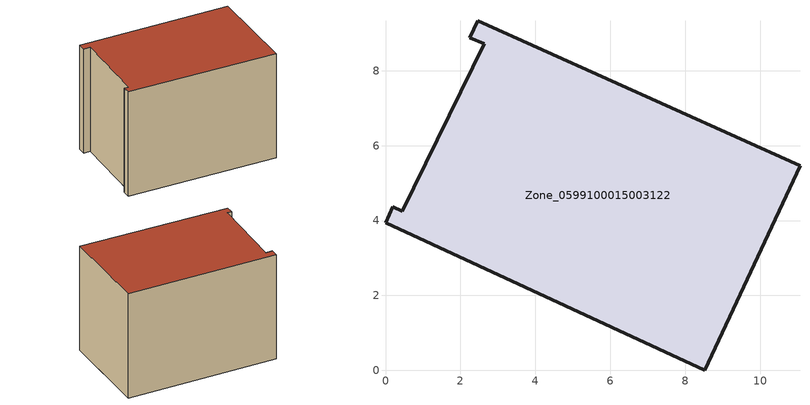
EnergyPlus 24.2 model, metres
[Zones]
Zone_0599100015003122
 floor ground (C_G): 0,3.94 0.19,4.37 0.45,4.25 2.64,8.73 2.25,8.88 2.46,9.34 11.07,5.47 8.53,0 z0.81
 wall outside (C_F): 2.46,9.34 2.25,8.88 2.64,8.73 0.45,4.25 0.19,4.37 0,3.94 8.53,0 11.07,5.47 2.46,9.34 z0.81:7.59
 roof outside (C_R): 0.19,4.37 0,3.94 8.53,0 11.07,5.47 2.46,9.34 2.25,8.88 2.64,8.73 0.45,4.25 z7.59
[BUILDING]
Pand.0599100015003122: North Axis=0; Terrain=City; Loads Convergence Tolerance Value=0.04; Temperature Convergence Tolerance Value=0.4; Solar Distribution=FullExterior; Maximum Number of Warmup Days=25; Minimum Number of Warmup Days=1
[Site:Location]
Rotterdam.The.Hague.AP_ZH_NLD Design_Conditions: Latitude=51.96; Longitude=4.45; Time Zone=1; Elevation=-4.5
[SITE:GROUNDTEMPERATURE:BUILDINGSURFACE]
18, 18, 18, 18, 18, 18, 18, 18, 18, 18, 18, 18
[MATERIAL] Thermal Absorptance=0.9; Solar Absorptance=0.7; Visible Absorptance=0.7
Name | Roughness | Thickness | Conductivity | Density | Specific Heat
G.TI.1946-1964 | MediumSmooth | 0.15 | 1 | 540 | 1210
F.TI.1946-1964 | Rough | 0.3 | 0.857143 | 1920 | 840
R.TI.1946-1964 | MediumRough | 0.2 | 0.277778 | 1500 | 1000
[CONSTRUCTION]
C_G: G.TI.1946-1964
C_F: F.TI.1946-1964
C_R: R.TI.1946-1964
[ZONE]
Zone_0599100015003122: Type=1; Multiplier=1; Ceiling Height=Autocalculate; Volume=Autocalculate; Floor Area=autocalculate; Part of Total Floor Area=Yes
[ZONEINFILTRATION:DESIGNFLOWRATE]
Infil_Zone_0599100015003122: Zone or ZoneList or Space or SpaceList=Zone_0599100015003122; Schedule=AlwaysOn; Design Flow Rate Calculation Method=Flow/Area; Flow Rate per Floor Area=0.003; Constant Term Coefficient=1; Temperature Term Coefficient=0; Velocity Term Coefficient=0; Velocity Squared Term Coefficient=0
[HVACTEMPLATE:ZONE:IDEALLOADSAIRSYSTEM]
Zone_0599100015003122: Maximum Heating Supply Air Temperature=50; Minimum Cooling Supply Air Temperature=13; Maximum Heating Supply Air Humidity Ratio=0.0156; Minimum Cooling Supply Air Humidity Ratio=0.0077; Heating Limit=NoLimit; Cooling Limit=NoLimit; Dehumidification Control Type=ConstantSensibleHeatRatio; Cooling Sensible Heat Ratio=0.7; Dehumidification Setpoint=60; Humidification Control Type=None; Humidification Setpoint=30; Outdoor Air Method=None; Outdoor Air Flow Rate per Person=0.00944; Outdoor Air Flow Rate per Zone Floor Area=0; Outdoor Air Flow Rate per Zone=0; Demand Controlled Ventilation Type=None; Outdoor Air Economizer Type=NoEconomizer; Heat Recovery Type=None; Sensible Heat Recovery Effectiveness=0.7; Latent Heat Recovery Effectiveness=0.65
[ZONECONTROL:THERMOSTAT]
ThermostatControl_Zone_0599100015003122: Zone or ZoneList=Zone_0599100015003122; Control Type Schedule=DualSetpointControlType; Control 1=Thermostat_Zone_0599100015003122; Temperature Difference Between Cutout And Setpoint=0
[THERMOSTATSETPOINT:DUALSETPOINT]
Thermostat_Zone_0599100015003122: Heating Setpoint Temperature Schedule=HeatingSetpoint_Zone_0599100015003122; Cooling Setpoint Temperature Schedule=CoolingSetpoint_Zone_0599100015003122
[SCHEDULE:COMPACT]
HeatingSetpoint_Zone_0599100015003122: Through: 12/31, For: AllDays, Until: 24:00, 21
CoolingSetpoint_Zone_0599100015003122: Through: 12/31, For: AllDays, Until: 24:00, 24
DualSetpointControlType: Through: 12/31, For: AllDays, Until: 24:00, 4
AlwaysOn: Through: 12/31, For: AllDays, Until: 24:00, 1
